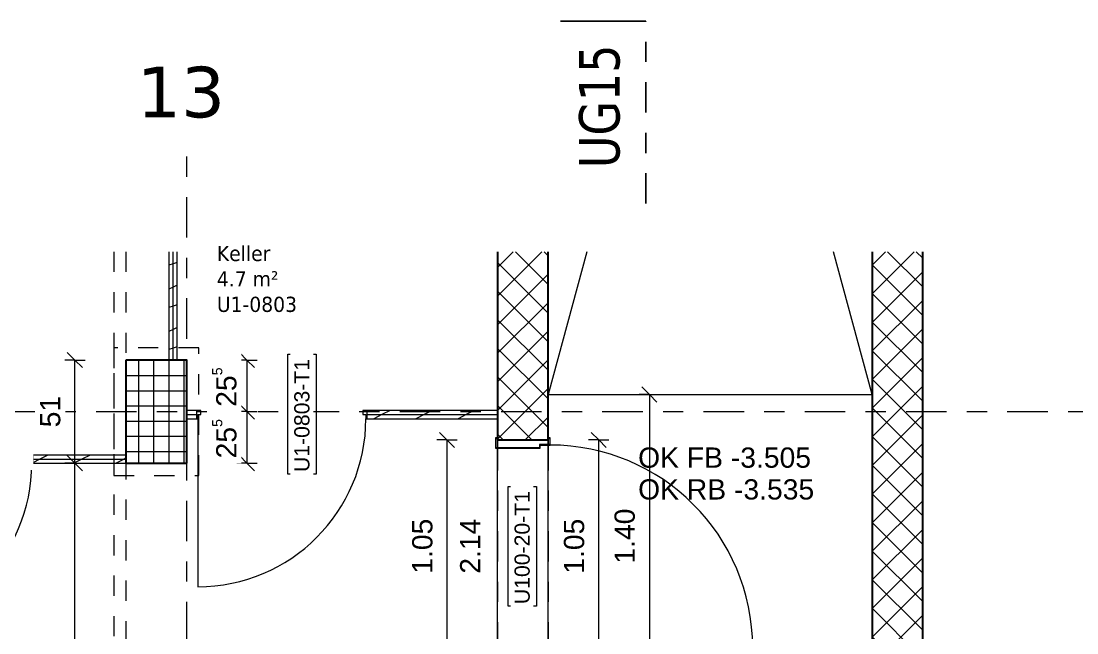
# Model space of a CAD drawing. Header units: metres. Extents: x -35.6 to 33, y -21.5 to 5.9.
# Drawn here: x 13.97 to 19.18, y 2.78 to 5.8 of the extents above; entities that cross this region are included whole.
import ezdxf

# ---------------------------------------------------------------- set-up
doc = ezdxf.new("R2010")
doc.units = ezdxf.units.M
for name, pattern in [('_Rasterlinie_', [0.375, 0.2, -0.05, 0.075, -0.05]), ('_Schnittlinie_', [0.3, 0.15, -0.05, 0.05, -0.05]), ('Grundrissdarstellung Sturz', [0.25, 0.15, -0.05, 0, -0.05]), ('Strichpunkt - Fein', [0.2, 0.1, -0.05, 0, -0.05]), ('Strichpunkt - Weit', [0.5, 0.2, -0.15, 0, -0.15])]:
    doc.linetypes.add(name, pattern=pattern)
for name, color, linetype, lineweight in [('A-____-____-DIMS', 7, 'Continuous', 5), ('A-____-____-DIMS-50', 7, 'Continuous', 5), ('A-AREA-____-IDEN', 7, 'Continuous', 5), ('A-DETL-GENF-OTLN', 7, 'Continuous', 9), ('A-DOOR-____-IDEN', 7, 'Continuous', 5), ('A-DOOR-____-OTLN', 7, 'Continuous', 9), ('A-DOOR-FRAM-MCUT', 7, 'Continuous', 9), ('A-DOOR-OPNG-OTLN', 7, 'Continuous', 9), ('A-FLOR-____-OTLN', 7, 'Continuous', 9), ('A-FLOR-____-OVHD', 7, 'Strichpunkt - Fein', 9), ('A-WALL-____-MCUT', 7, 'Continuous', 35), ('A-WALL-____-PATT', 7, 'Continuous', 35), ('A-WALL-FNSH-MCUT', 7, 'Continuous', 35), ('G-____-____-DIMS', 7, 'Continuous', 5), ('S-COLS-____-MCUT', 7, 'Continuous', 35), ('S-COLS-____-OTLN', 7, 'Continuous', 9), ('S-GRID-____-OTLN', 7, 'Continuous', 5)]:
    doc.layers.add(name, color=color, linetype=linetype, lineweight=lineweight)
doc.layers.add('G-____-____-SYMB', color=7, linetype='Strichpunkt - Weit', lineweight=5, true_color=0x008080)
doc.layers.add('S-GRID-____-IDEN', color=7, linetype='Continuous', lineweight=9, true_color=0x5555aa)
doc.styles.add('Arial', font='arial.ttf', dxfattribs={"height": 0.1})
doc.styles.add('Arial_1', font='arial.ttf', dxfattribs={"height": 0.075})
doc.styles.add('Verdana', font='verdana.ttf', dxfattribs={"width": 0.8, "height": 0.2})
doc.styles.add('Verdana_2', font='verdana.ttf', dxfattribs={"width": 0.9, "height": 0.075})
doc.styles.add('Verdana_B', font='verdana.ttf', dxfattribs={"height": 0.25})
doc.dimstyles.new('Arial_2_00mm_fein_1', dxfattribs={"dimscale": 0.3048, "dimtxt": 0.102026, "dimasz": 0.246063, "dimexe": 0.164042, "dimexo": 0.0625, "dimgap": 0.123031, "dimtad": 1, "dimrnd": 0.005, "dimzin": 0, "dimdsep": 46, "dimtxsty": 'Arial', "dimblk1": 'OBLIQUE', "dimblk2": 'OBLIQUE', "dimsah": 1, "dimcen": 0.09, "dimazin": 0, "dimtfac": 1, "dimtdec": 4, "dimtix": 1, "dimtmove": 0, "dimatfit": 3, "dimfxl": 0.164042, "dimfxlon": 1, "dimtvp": 1, "dimtfill": 1, "dimtolj": 1, "dimtzin": 0, "dimarcsym": 2})
doc.dimstyles.new('SUB_Rohbau_fein', dxfattribs={"dimscale": 0.3048, "dimtxt": 0.102026, "dimasz": 0.246063, "dimexe": 0.164042, "dimexo": 0.0625, "dimgap": 0.123031, "dimtad": 1, "dimdec": 1, "dimlfac": 100, "dimrnd": 0.5, "dimdsep": 46, "dimtxsty": 'Arial', "dimblk1": 'OBLIQUE', "dimblk2": 'OBLIQUE', "dimsah": 1, "dimcen": 0.09, "dimazin": 0, "dimtfac": 1, "dimtdec": 4, "dimtix": 1, "dimtmove": 0, "dimatfit": 3, "dimfxl": 0.164042, "dimfxlon": 1, "dimtvp": 1, "dimtfill": 1, "dimtolj": 1, "dimtzin": 0, "dimarcsym": 2})
doc.dimstyles.new('SUB_Rohbau_fein_1', dxfattribs={"dimscale": 0.3048, "dimtxt": 0.102026, "dimasz": 0.246063, "dimexe": 0.164042, "dimexo": 0.0625, "dimgap": 0.123031, "dimtad": 1, "dimrnd": 0.005, "dimzin": 0, "dimdsep": 46, "dimtxsty": 'Arial', "dimblk1": 'OBLIQUE', "dimblk2": 'OBLIQUE', "dimsah": 1, "dimcen": 0.09, "dimazin": 0, "dimtfac": 1, "dimtdec": 4, "dimtix": 1, "dimtmove": 0, "dimatfit": 3, "dimfxl": 0.164042, "dimfxlon": 1, "dimtvp": 1, "dimtfill": 1, "dimtolj": 1, "dimtzin": 0, "dimarcsym": 2})
pattern_1 = [(45, (0, 0), (-0.0707107, 0.0707107), []), (135, (0, 0), (-0.0707107, -0.0707107), [])]
pattern_2 = [(216.87, (0.0833, 0.20825), (0.62474926, 0.41650112), [0.10412, -0.93712]), (206.565, (0.20825, 0.14578), (-0.20825414, -0.2082493), [0.23283, -0.23283]), (198.435, (0.20825, 0.04165), (-0.41650024, -0.20824584), [0.13171, -0.52684])]

# ---------------------------------------------------------------- blocks, each defined once
blk = doc.blocks.new('TU DF 1 - Stahlzarge - stumpf einschlagend - ML - 1050 x 2140 - EI30-31610276--01_UG_OK_FFB_AF_ru')
at = {"layer": 'A-DOOR-____-OTLN', "linetype": 'Grundrissdarstellung Sturz'}
for p, q in [((-0.525, 0.125), (0.525, 0.125)), ((-0.525, -0.125), (0.525, -0.125))]:
    blk.add_line(p, q, dxfattribs=at)
at = {"layer": 'A-DOOR-FRAM-MCUT'}
for p, q in [((-0.5, 0.135), (-0.535, 0.135)), ((-0.535, 0.135), (-0.535, 0.125)), ((-0.533, 0.125), (-0.533, 0.133)), ((-0.533, 0.133), (-0.502, 0.133)), ((-0.502, 0.133), (-0.502, 0.083)), ((-0.5, 0.085), (-0.5, 0.135)), ((0.535, 0.135), (0.5, 0.135)), ((0.5, 0.135), (0.5, 0.085)), ((0.502, 0.083), (0.502, 0.133)), ((0.502, 0.133), (0.533, 0.133)), ((0.533, 0.133), (0.533, 0.125)), ((0.535, 0.125), (0.535, 0.135)), ((-0.502, 0.083), (-0.487, 0.083)), ((-0.485, 0.085), (-0.5, 0.085)), ((-0.487, 0.083), (-0.487, -0.133)), ((-0.485, -0.135), (-0.485, 0.085)), ((0.5, 0.085), (0.485, 0.085)), ((0.485, 0.085), (0.485, -0.135)), ((0.487, -0.133), (0.487, 0.083)), ((0.487, 0.083), (0.502, 0.083)), ((-0.535, -0.125), (-0.535, -0.135)), ((-0.535, -0.135), (-0.485, -0.135)), ((-0.533, -0.133), (-0.533, -0.125)), ((-0.487, -0.133), (-0.533, -0.133)), ((0.485, -0.135), (0.535, -0.135)), ((0.533, -0.133), (0.487, -0.133)), ((0.533, -0.125), (0.533, -0.133)), ((0.535, -0.135), (0.535, -0.125))]:
    blk.add_line(p, q, dxfattribs=at)
at = {"layer": 'A-DOOR-OPNG-OTLN'}
blk.add_line((0.5, 0.135), (0.5, 1.135), dxfattribs=at)
blk.add_arc((0.5, 0.135), 1, 90, 180, dxfattribs=at)
blk = doc.blocks.new('TU DF 1 - Rahmenstock - stumpf einschlagend - 800x1900 Kellerabteil-V17--01_UG_OK_FFB_AF_ru')
at = {"layer": 'A-DOOR-FRAM-MCUT', "color": 253, "true_color": 0x999999}
for p, q in [((-0.415, 0.02), (-0.42, 0.02)), ((-0.415, 0), (-0.415, 0.02)), ((-0.4, 0), (-0.415, 0)), ((-0.4, -0.02), (-0.4, 0)), ((0.415, 0), (0.4, 0)), ((0.4, 0), (0.4, -0.02)), ((0.42, 0.02), (0.415, 0.02)), ((0.415, 0.02), (0.415, 0)), ((-0.42, -0.02), (-0.4, -0.02)), ((0.4, -0.02), (0.42, -0.02))]:
    blk.add_line(p, q, dxfattribs=at)
at = {"layer": 'A-DOOR-OPNG-OTLN', "color": 253, "true_color": 0x999999}
blk.add_line((0.415, 0.02), (0.415, 0.85), dxfattribs=at)
blk.add_arc((0.415, 0.02), 0.83, 90, 180, dxfattribs=at)
blk = doc.blocks.new('TU DF 1 - Rahmenstock - stumpf einschlagend - 800x1900 Kellerabteil-V22--01_UG_OK_FFB_AF_ru')
at = {"layer": 'A-DOOR-FRAM-MCUT', "color": 253, "true_color": 0x999999}
for p, q in [((-0.415, 0.02), (-0.42, 0.02)), ((-0.415, 0), (-0.415, 0.02)), ((-0.4, 0), (-0.415, 0)), ((-0.4, -0.02), (-0.4, 0)), ((0.415, 0), (0.4, 0)), ((0.4, 0), (0.4, -0.02)), ((0.42, 0.02), (0.415, 0.02)), ((0.415, 0.02), (0.415, 0)), ((-0.42, -0.02), (-0.4, -0.02)), ((0.4, -0.02), (0.42, -0.02))]:
    blk.add_line(p, q, dxfattribs=at)
at = {"layer": 'A-DOOR-OPNG-OTLN', "color": 253, "true_color": 0x999999}
blk.add_line((0.415, 0.02), (0.415, 0.85), dxfattribs=at)
blk.add_arc((0.415, 0.02), 0.83, 90, 180, dxfattribs=at)
blk = doc.blocks.new('Rampenpfeil - Regulär-33623174--01_UG_OK_FFB_AF_ru')
at = {"layer": 'A-DETL-GENF-OTLN'}
for p, q in [((0.7051, 1.4094), (0, 1.6)), ((0, 0), (0.7051, 0.1906))]:
    blk.add_line(p, q, dxfattribs=at)
blk = doc.blocks.new('Schnitt - Name _Anfang-23756349--01_UG_OK_FFB_AF_ru')
at = {"layer": 'G-____-____-SYMB', "color": 1, "linetype": 'Continuous', "lineweight": 30, "true_color": 0xff0000}
blk.add_line((0, 0.00843), (0, 0), dxfattribs=at)
blk = doc.blocks.new('DIMBLOCK30--01_UG_OK_FFB_AF_ru')
at = {"layer": 'A-____-____-DIMS-50'}
for p, q in [((16.822, 3.7314), (16.7845, 3.7689)), ((16.822, 3.7314), (16.772, 3.7314)), ((16.822, 2.6814), (16.822, 3.7314)), ((16.822, 3.7314), (16.8595, 3.6939)), ((16.822, 3.7314), (16.872, 3.7314)), ((16.822, 2.6814), (16.7845, 2.7189)), ((16.822, 2.6814), (16.772, 2.6814)), ((16.822, 2.6814), (16.8595, 2.6439)), ((16.822, 2.6814), (16.872, 2.6814))]:
    blk.add_line(p, q, dxfattribs=at)
at = {"layer": 'A-____-____-DIMS-50', "color": 0, "insert": (16.65, 3.0707), "char_height": 0.1, "width": 0.325653, "attachment_point": 1, "rotation": 90, "line_spacing_factor": 0.941778, "style": 'Arial', "bg_fill": 3, "box_fill_scale": 1.25, "bg_fill_color": 256, "bg_fill_true_color": 13158600, "bg_fill_transparency": 0}
blk.add_mtext('1.05', dxfattribs=at)
blk = doc.blocks.new('_Oblique')
at = {"color": 0, "linetype": 'ByBlock', "lineweight": -2}
blk.add_line((-0.5, -0.5), (0.5, 0.5), dxfattribs=at)
blk = doc.blocks.new('DIMBLOCK31--01_UG_OK_FFB_AF_ru')
at = {"layer": 'A-____-____-DIMS-50'}
for p, q in [((17.072, 3.9564), (17.0345, 3.9939)), ((17.072, 3.9564), (17.022, 3.9564)), ((17.072, 3.9564), (17.072, 2.5561)), ((17.072, 3.9564), (17.1095, 3.9189)), ((17.072, 3.9564), (17.122, 3.9564)), ((17.072, 2.5561), (17.022, 2.5561)), ((17.072, 2.5561), (17.0345, 2.5936)), ((17.072, 2.5561), (17.1095, 2.5186)), ((17.072, 2.5561), (17.122, 2.5561))]:
    blk.add_line(p, q, dxfattribs=at)
at = {"layer": 'A-____-____-DIMS-50', "color": 0, "insert": (16.9, 3.1206), "char_height": 0.1, "width": 0.325653, "attachment_point": 1, "rotation": 90, "line_spacing_factor": 0.941778, "style": 'Arial', "bg_fill": 3, "box_fill_scale": 1.25, "bg_fill_color": 256, "bg_fill_true_color": 13158600, "bg_fill_transparency": 0}
blk.add_mtext('1.40', dxfattribs=at)
blk = doc.blocks.new('DIMBLOCK60--01_UG_OK_FFB_AF_ru')
at = {"layer": 'A-____-____-DIMS-50'}
for p, q in [((16.0726, 3.7314), (16.0351, 3.7689)), ((16.0726, 3.7314), (16.0226, 3.7314)), ((16.0726, 3.7314), (16.0726, 2.6814)), ((16.0726, 3.7314), (16.1101, 3.6939)), ((16.0726, 3.7314), (16.1226, 3.7314)), ((16.0726, 2.6814), (16.0351, 2.7189)), ((16.0726, 2.6814), (16.0226, 2.6814)), ((16.0726, 2.6814), (16.1101, 2.6439)), ((16.0726, 2.6814), (16.1226, 2.6814))]:
    blk.add_line(p, q, dxfattribs=at)
at = {"layer": 'A-____-____-DIMS-50', "color": 0, "char_height": 0.1, "width": 0.325653, "attachment_point": 1, "rotation": 90, "line_spacing_factor": 0.941778, "style": 'Arial', "bg_fill": 3, "box_fill_scale": 1.25, "bg_fill_color": 256, "bg_fill_true_color": 13158600, "bg_fill_transparency": 0}
for s, insert in [('1.05', (15.9005, 3.0707)), ('2.14', (16.1372, 3.0707))]:
    blk.add_mtext(s, dxfattribs=dict(at, insert=insert))
blk = doc.blocks.new('DIMBLOCK66--01_UG_OK_FFB_AF_ru')
at = {"layer": 'A-____-____-DIMS-50'}
for p, q in [((14.235, 3.6166), (14.1975, 3.6541)), ((14.235, 3.6166), (14.185, 3.6166)), ((14.235, 1.0466), (14.235, 3.6166)), ((14.235, 3.6166), (14.2725, 3.5791)), ((14.235, 3.6166), (14.285, 3.6166)), ((14.235, 1.0466), (14.185, 1.0466)), ((14.235, 1.0466), (14.1975, 1.0841)), ((14.235, 1.0466), (14.2725, 1.0091)), ((14.235, 1.0466), (14.285, 1.0466))]:
    blk.add_line(p, q, dxfattribs=at)
at = {"layer": 'A-____-____-DIMS-50', "color": 0, "insert": (14.0629, 2.1959), "char_height": 0.1, "width": 0.325653, "attachment_point": 1, "rotation": 90, "line_spacing_factor": 0.941778, "style": 'Arial', "bg_fill": 3, "box_fill_scale": 1.25, "bg_fill_color": 256, "bg_fill_true_color": 13158600, "bg_fill_transparency": 0}
blk.add_mtext('2.57', dxfattribs=at)
blk = doc.blocks.new('DIMBLOCK67--01_UG_OK_FFB_AF_ru')
at = {"layer": 'A-____-____-DIMS-50'}
for p, q in [((14.235, 4.1266), (14.185, 4.1266)), ((14.235, 4.1266), (14.1975, 4.1641)), ((14.235, 3.6166), (14.235, 4.1266)), ((14.235, 4.1266), (14.2725, 4.0891)), ((14.235, 4.1266), (14.285, 4.1266)), ((14.235, 3.6166), (14.1975, 3.6541)), ((14.235, 3.6166), (14.185, 3.6166)), ((14.235, 3.6166), (14.2725, 3.5791)), ((14.235, 3.6166), (14.285, 3.6166))]:
    blk.add_line(p, q, dxfattribs=at)
at = {"layer": 'A-____-____-DIMS-50', "color": 0, "insert": (14.0629, 3.794), "char_height": 0.1, "width": 0.186088, "attachment_point": 1, "rotation": 90, "line_spacing_factor": 0.941778, "style": 'Arial', "bg_fill": 3, "box_fill_scale": 1.25, "bg_fill_color": 256, "bg_fill_true_color": 13158600, "bg_fill_transparency": 0}
blk.add_mtext('51', dxfattribs=at)
blk = doc.blocks.new('DIMBLOCK408--01_UG_OK_FFB_AF_ru')
at = {"layer": 'A-____-____-DIMS-50'}
for p, q in [((15.0847, 4.1266), (15.0347, 4.1266)), ((15.0847, 4.1266), (15.0472, 4.1641)), ((15.0847, 4.1266), (15.0847, 3.8716)), ((15.0847, 4.1266), (15.1222, 4.0891)), ((15.0847, 4.1266), (15.1347, 4.1266)), ((15.0847, 3.8716), (15.0347, 3.8716)), ((15.0847, 3.8716), (15.0472, 3.9091)), ((15.0847, 3.8716), (15.1222, 3.8341)), ((15.0847, 3.8716), (15.1347, 3.8716))]:
    blk.add_line(p, q, dxfattribs=at)
at = {"layer": 'A-____-____-DIMS-50', "color": 0, "insert": (14.9127, 3.8955), "char_height": 0.1, "width": 0.248525, "attachment_point": 1, "rotation": 90, "line_spacing_factor": 0.941778, "style": 'Arial', "bg_fill": 3, "box_fill_scale": 1.25, "bg_fill_color": 256, "bg_fill_true_color": 13158600, "bg_fill_transparency": 0}
blk.add_mtext('25\\A2\\H0.5x;\\S5^  ;\\H2x;', dxfattribs=at)
blk = doc.blocks.new('DIMBLOCK409--01_UG_OK_FFB_AF_ru')
at = {"layer": 'A-____-____-DIMS-50'}
for p, q in [((15.0847, 3.8716), (15.0347, 3.8716)), ((15.0847, 3.8716), (15.0472, 3.9091)), ((15.0847, 3.8716), (15.0847, 3.6166)), ((15.0847, 3.8716), (15.1222, 3.8341)), ((15.0847, 3.8716), (15.1347, 3.8716)), ((15.0847, 3.6166), (15.0472, 3.6541)), ((15.0847, 3.6166), (15.0347, 3.6166)), ((15.0847, 3.6166), (15.1222, 3.5791)), ((15.0847, 3.6166), (15.1347, 3.6166))]:
    blk.add_line(p, q, dxfattribs=at)
at = {"layer": 'A-____-____-DIMS-50', "color": 0, "insert": (14.9127, 3.6405), "char_height": 0.1, "width": 0.248525, "attachment_point": 1, "rotation": 90, "line_spacing_factor": 0.941778, "style": 'Arial', "bg_fill": 3, "box_fill_scale": 1.25, "bg_fill_color": 256, "bg_fill_true_color": 13158600, "bg_fill_transparency": 0}
blk.add_mtext('25\\A2\\H0.5x;\\S5^  ;\\H2x;', dxfattribs=at)

msp = doc.modelspace()

# ---------------------------------------------------------------- hatches: boundary and pattern name
at = {"layer": 'A-WALL-____-PATT', "lineweight": 9, "true_color": 0xc3b7ad}
h = msp.add_hatch(dxfattribs=at)
h.set_pattern_fill('FP_5', color=9, style=0, pattern_type=2)
h.set_pattern_definition(pattern_2)
h.paths.add_polyline_path([(14.7195, 4.1266), (14.7195, 4.6615), (14.6995, 4.6615), (14.6995, 4.1266)])
h = msp.add_hatch(dxfattribs=at)
h.set_pattern_fill('FP_5', color=9, style=0, pattern_type=2)
h.set_pattern_definition(pattern_2)
h.paths.add_polyline_path([(14.7395, 4.1266), (14.7395, 4.6615), (14.7195, 4.6615), (14.7195, 4.1266)])
at = {"layer": 'A-WALL-____-PATT', "lineweight": 9}
h = msp.add_hatch(dxfattribs=at)
h.set_pattern_fill('FP_1', color=256, style=0, pattern_type=2)
h.set_pattern_definition(pattern_1)
h.paths.add_polyline_path([(16.322, -2.3534), (16.572, -2.3534), (16.572, 2.6814), (16.322, 2.6814), (16.322, -2.3534)])
h.paths.add_polyline_path([(16.5046, 3.7314), (16.572, 3.7314), (16.572, 4.6615), (16.322, 4.6615), (16.322, 3.7314)])
h = msp.add_hatch(dxfattribs=at)
h.set_pattern_fill('FP_1', color=256, style=0, pattern_type=2)
h.set_pattern_definition(pattern_1)
h.paths.add_polyline_path([(18.172, 1.4666), (18.422, 1.4666), (18.422, 4.6615), (18.172, 4.6615), (18.172, 2.5561)])
at = {"layer": 'A-WALL-____-PATT', "lineweight": 9, "true_color": 0xc3b7ad}
h = msp.add_hatch(dxfattribs=at)
h.set_pattern_fill('FP_5', color=9, style=0, pattern_type=2)
h.set_pattern_definition(pattern_2)
h.paths.add_polyline_path([(14.787, 3.8566), (14.837, 3.8566), (14.837, 3.8766), (14.787, 3.8766)])
h.paths.add_polyline_path([(15.677, 3.8566), (16.322, 3.8566), (16.322, 3.8766), (15.677, 3.8766)])
h = msp.add_hatch(dxfattribs=at)
h.set_pattern_fill('FP_5', color=9, style=0, pattern_type=2)
h.set_pattern_definition(pattern_2)
h.paths.add_polyline_path([(16.322, 3.8366), (16.322, 3.8566), (15.677, 3.8566), (15.677, 3.8366), (16.203, 3.8366)])
h.paths.add_polyline_path([(14.787, 3.8366), (14.837, 3.8366), (14.837, 3.8566), (14.787, 3.8566)])
h = msp.add_hatch(dxfattribs=at)
h.set_pattern_fill('FP_5', color=9, style=0, pattern_type=2)
h.set_pattern_definition(pattern_2)
h.paths.add_polyline_path([(8.3795, 3.6366), (8.3795, 3.6566), (7.617, 3.6566), (7.617, 3.6366), (8.3295, 3.6366)])
h.paths.add_polyline_path([(4.392, 3.6366), (5.1745, 3.6366), (5.1745, 3.6566), (4.392, 3.6566)])
h.paths.add_polyline_path([(13.117, 3.6366), (13.187, 3.6366), (13.187, 3.6566), (12.4245, 3.6566), (12.4245, 3.6366), (13.097, 3.6366)])
h.paths.add_polyline_path([(6.0145, 3.6366), (6.777, 3.6366), (6.777, 3.6566), (6.0145, 3.6566)])
h.paths.add_polyline_path([(11.4945, 3.6366), (11.5845, 3.6366), (11.5845, 3.6566), (10.822, 3.6566), (10.822, 3.6366), (11.2042, 3.6366)])
h.paths.add_polyline_path([(9.2195, 3.6366), (9.982, 3.6366), (9.982, 3.6566), (9.2195, 3.6566)])
h.paths.add_polyline_path([(3.502, 3.6366), (3.552, 3.6366), (3.552, 3.6566), (3.502, 3.6566)])
h.paths.add_polyline_path([(14.027, 3.6366), (14.487, 3.6366), (14.487, 3.6566), (14.027, 3.6566)])
h = msp.add_hatch(dxfattribs=at)
h.set_pattern_fill('FP_5', color=9, style=0, pattern_type=2)
h.set_pattern_definition(pattern_2)
h.paths.add_polyline_path([(3.552, 3.6166), (3.552, 3.6366), (3.502, 3.6366), (3.502, 3.6166)])
h.paths.add_polyline_path([(14.1233, 3.6166), (14.487, 3.6166), (14.487, 3.6366), (14.027, 3.6366), (14.027, 3.6166)])
h.paths.add_polyline_path([(5.1745, 3.6166), (5.1745, 3.6366), (4.392, 3.6366), (4.392, 3.6166), (5.1245, 3.6166)])
h.paths.add_polyline_path([(13.117, 3.6166), (13.187, 3.6166), (13.187, 3.6366), (12.4245, 3.6366), (12.4245, 3.6166), (13.097, 3.6166)])
h.paths.add_polyline_path([(6.0145, 3.6166), (6.777, 3.6166), (6.777, 3.6366), (6.0145, 3.6366)])
h.paths.add_polyline_path([(7.617, 3.6166), (8.3795, 3.6166), (8.3795, 3.6366), (7.617, 3.6366)])
h.paths.add_polyline_path([(11.5145, 3.6166), (11.5845, 3.6166), (11.5845, 3.6366), (10.822, 3.6366), (10.822, 3.6166), (11.4945, 3.6166)])
h.paths.add_polyline_path([(9.2195, 3.6166), (9.982, 3.6166), (9.982, 3.6366), (9.2195, 3.6366)])
at = {"layer": 'S-COLS-____-OTLN'}
h = msp.add_hatch(dxfattribs=at)
h.set_pattern_fill('FP_2', color=256, style=0, pattern_type=2)
h.set_pattern_definition([(0, (0, 0), (0, 0.075), []), (90, (0, 0), (-0.075, 5e-18), [])])
h.paths.add_polyline_path([(14.787, 3.6166), (14.787, 4.1266), (14.487, 4.1266), (14.487, 3.6166), (14.7847, 3.6166)])

# ---------------------------------------------------------------- linework, layer by layer
at = {"layer": 'A-DOOR-____-IDEN', "flags": 128}
for points in [[(15.2874, 3.5629), (15.2874, 4.1549), (15.4264, 4.1549), (15.4264, 3.5629)], [(16.3752, 2.9104), (16.3752, 3.5024), (16.5142, 3.5024), (16.5142, 2.9104)]]:
    msp.add_lwpolyline(points, close=True, dxfattribs=at)
at = {"layer": 'A-FLOR-____-OTLN'}
for p, q in [((16.572, 3.9564), (18.172, 3.9564)), ((16.322, 3.6934), (16.322, 3.7314)), ((16.572, 3.7084), (16.572, 3.7314)), ((16.572, 2.7064), (16.572, 3.7064)), ((16.322, 2.7213), (16.322, 3.6915))]:
    msp.add_line(p, q, dxfattribs=at)
at = {"layer": 'A-FLOR-____-OVHD'}
for p, q in [((14.427, 4.6615), (14.427, -2.0534)), ((14.487, 4.6615), (14.487, 4.1066)), ((14.847, 4.1866), (14.427, 4.1866)), ((14.427, 4.1866), (14.427, 3.5566)), ((14.847, 3.5566), (14.847, 4.1866)), ((14.487, 3.6366), (14.487, 1.0266)), ((14.427, 3.5566), (14.847, 3.5566))]:
    msp.add_line(p, q, dxfattribs=at)
at = {"layer": 'A-WALL-____-MCUT', "color": 253, "lineweight": 9, "true_color": 0x999999}
for p, q in [((14.7195, 4.1266), (14.7195, 4.6615)), ((14.787, 3.8566), (14.837, 3.8566)), ((15.677, 3.8566), (16.322, 3.8566)), ((14.027, 3.6366), (14.487, 3.6366))]:
    msp.add_line(p, q, dxfattribs=at)
at = {"layer": 'A-WALL-____-MCUT'}
for p, q in [((16.322, 4.6615), (16.322, 3.7314)), ((16.572, 3.7314), (16.572, 4.6615)), ((18.172, 4.6615), (18.172, -0.4034)), ((18.422, 1.4666), (18.422, 4.6615)), ((16.322, 3.7314), (16.572, 3.7314))]:
    msp.add_line(p, q, dxfattribs=at)
at = {"layer": 'A-WALL-FNSH-MCUT', "color": 253, "lineweight": 9, "true_color": 0x999999}
for p, q in [((14.6995, 4.6615), (14.6995, 4.1266)), ((14.7395, 4.1266), (14.7395, 4.6615)), ((14.6995, 4.1266), (14.7395, 4.1266)), ((14.837, 3.8766), (14.787, 3.8766)), ((14.787, 3.8766), (14.787, 3.8366)), ((14.837, 3.8366), (14.837, 3.8766)), ((16.322, 3.8766), (15.677, 3.8766)), ((15.677, 3.8766), (15.677, 3.8366)), ((14.787, 3.8366), (14.837, 3.8366)), ((15.677, 3.8366), (16.322, 3.8366)), ((14.487, 3.6566), (14.027, 3.6566)), ((14.027, 3.6566), (14.027, 3.6166)), ((14.487, 3.6166), (14.487, 3.6566)), ((14.027, 3.6166), (14.487, 3.6166))]:
    msp.add_line(p, q, dxfattribs=at)
at = {"layer": 'G-____-____-SYMB', "color": 1, "linetype": '_Schnittlinie_', "lineweight": 30, "true_color": 0xff0000}
msp.add_line((17.0552, 4.8993), (17.0552, 5.801), dxfattribs=at)
at = {"layer": 'S-COLS-____-MCUT'}
for p, q in [((14.787, 4.1266), (14.487, 4.1266)), ((14.487, 4.1266), (14.487, 3.6166)), ((14.787, 3.6166), (14.787, 4.1266)), ((14.487, 3.6166), (14.787, 3.6166))]:
    msp.add_line(p, q, dxfattribs=at)
at = {"layer": 'S-GRID-____-OTLN', "color": 8, "linetype": '_Rasterlinie_', "true_color": 0x808080}
for p, q in [((14.787, -6.2685), (14.787, 5.1611)), ((-34.6604, 3.8716), (27.9515, 3.8716))]:
    msp.add_line(p, q, dxfattribs=at)

# ---------------------------------------------------------------- block references
at = {"layer": 'A-DETL-GENF-OTLN', "rotation": 90}
msp.add_blockref('Rampenpfeil - Regulär-33623174--01_UG_OK_FFB_AF_ru', (18.172, 3.9564), dxfattribs=at)
at = {"layer": 'A-DOOR-____-OTLN', "color": 253, "true_color": 0x999999, "rotation": 180}
for name, p in [('TU DF 1 - Rahmenstock - stumpf einschlagend - 800x1900 Kellerabteil-V22--01_UG_OK_FFB_AF_ru', (15.257, 3.8566)), ('TU DF 1 - Rahmenstock - stumpf einschlagend - 800x1900 Kellerabteil-V17--01_UG_OK_FFB_AF_ru', (13.607, 3.6366))]:
    msp.add_blockref(name, p, dxfattribs=at)
at = {"layer": 'A-DOOR-____-OTLN', "rotation": 270}
msp.add_blockref('TU DF 1 - Stahlzarge - stumpf einschlagend - ML - 1050 x 2140 - EI30-31610276--01_UG_OK_FFB_AF_ru', (16.447, 3.2064), dxfattribs=at)
at = {"layer": 'G-____-____-SYMB', "color": 1, "linetype": 'Continuous', "lineweight": 30, "true_color": 0xff0000, "extrusion": (0, 0, -1), "xscale": 49.99999999999998, "yscale": 49.99999999999998, "zscale": 49.99999999999998, "rotation": 270.0000000000002}
msp.add_blockref('Schnitt - Name _Anfang-23756349--01_UG_OK_FFB_AF_ru', (-17.0552, 5.801), dxfattribs=at)

# ---------------------------------------------------------------- texts
at = {"layer": 'A-AREA-____-IDEN', "color": 8, "true_color": 0x808080, "char_height": 0.075, "attachment_point": 1, "style": 'Verdana_2'}
for s, insert, width in [('Keller', (14.9362, 4.6905), 0.331899), ('4.7 m²', (14.9362, 4.5648), 0.400443), ('U1-0803', (14.9362, 4.4392), 0.497848)]:
    msp.add_mtext(s, dxfattribs=dict(at, insert=insert, width=width))
at = {"layer": 'G-____-____-DIMS', "insert": (17.0165, 3.6944), "char_height": 0.1, "width": 1.039397, "attachment_point": 1, "line_spacing_factor": 0.941778, "style": 'Arial'}
msp.add_mtext('OK FB -3.505\\POK RB -3.535', dxfattribs=at)
at = {"layer": 'G-____-____-SYMB', "color": 1, "linetype": 'Continuous', "true_color": 0xff0000, "insert": (16.7248, 5.0748), "char_height": 0.2, "width": 0.740759, "attachment_point": 1, "rotation": 90, "style": 'Verdana'}
msp.add_mtext('UG15', dxfattribs=at)
at = {"layer": 'S-GRID-____-IDEN', "color": 8, "lineweight": 5, "true_color": 0x808080, "insert": (14.5405, 5.5756), "char_height": 0.25, "width": 0.593249, "attachment_point": 1, "style": 'Verdana_B'}
msp.add_mtext('13', dxfattribs=at)

# ---------------------------------------------------------------- dimensions: what is measured, and where the dimension line sits
at = {"layer": 'A-____-____-DIMS'}
dim = msp.add_linear_dim(base=(16.0726, 2.6814), p1=(16.1226, 3.7314), p2=(16.1226, 2.6814), angle=90, text='<>\\X2.14', dimstyle='Arial_2_00mm_fein_1', override={"dimpost": '<>', "dimfxl": 1.05}, dxfattribs=at)
dim.commit()
dim.dimension.update_dxf_attribs({"geometry": 'DIMBLOCK60--01_UG_OK_FFB_AF_ru', "text_midpoint": (16.0726, 3.2064)})

# ---------------------------------------------------------------- next in the draw order: texts
at = {"layer": 'A-DOOR-____-IDEN', "char_height": 0.075, "width": 0.689451, "attachment_point": 1, "rotation": 90, "style": 'Arial_1', "bg_fill": 3, "box_fill_scale": 1.25, "bg_fill_color": 256, "bg_fill_true_color": 13158600, "bg_fill_transparency": 0}
for s, insert in [('U1-0803-T1', (15.3183, 3.5729)), ('U100-20-T1', (16.4061, 2.9204))]:
    msp.add_mtext(s, dxfattribs=dict(at, insert=insert))

# ---------------------------------------------------------------- next in the draw order: dimensions: what is measured, and where the dimension line sits
at = {"layer": 'A-____-____-DIMS'}
dim = msp.add_linear_dim(base=(15.0847, 3.8716), p1=(15.0347, 4.1266), p2=(15.1347, 3.8716), angle=90, text='\\A1;25\\Q;{\\A1;{\\H0.5x;\\S5^ ;}}', dimstyle='SUB_Rohbau_fein', override={"dimpost": '<>', "dimfxl": 0.273907}, dxfattribs=at)
dim.commit()
dim.dimension.update_dxf_attribs({"geometry": 'DIMBLOCK408--01_UG_OK_FFB_AF_ru', "text_midpoint": (14.9961, 3.9991)})
for base, p1, p2, override, picture, middle in [((16.822, 3.7314), (16.772, 2.6814), (16.772, 3.7314), {"dimpost": '<>', "dimfxl": 1.05}, 'DIMBLOCK30--01_UG_OK_FFB_AF_ru', (16.7334, 3.2064)), ((14.235, 3.6166), (14.285, 1.0466), (14.285, 3.6166), {"dimpost": '<>', "dimfxl": 2.57}, 'DIMBLOCK66--01_UG_OK_FFB_AF_ru', (14.1464, 2.3316))]:
    dim = msp.add_linear_dim(base=base, p1=p1, p2=p2, angle=90, dimstyle='SUB_Rohbau_fein_1', override=override, dxfattribs=at)
    dim.commit()
    dim.dimension.update_dxf_attribs({"geometry": picture, "text_midpoint": middle})

# ---------------------------------------------------------------- next in the draw order: dimensions: what is measured, and where the dimension line sits
for base, p1, p2, dimstyle, override, picture, middle in [((14.235, 4.1266), (14.285, 3.6166), (14.285, 4.1266), 'SUB_Rohbau_fein', {"dimpost": '<>', "dimfxl": 0.51}, 'DIMBLOCK67--01_UG_OK_FFB_AF_ru', (14.1464, 3.8716)), ((17.072, 2.5561), (17.122, 3.9564), (17.122, 2.5561), 'SUB_Rohbau_fein_1', {"dimpost": '<>', "dimfxl": 1.400288}, 'DIMBLOCK31--01_UG_OK_FFB_AF_ru', (16.9834, 3.2563))]:
    dim = msp.add_linear_dim(base=base, p1=p1, p2=p2, angle=90, dimstyle=dimstyle, override=override, dxfattribs=at)
    dim.commit()
    dim.dimension.update_dxf_attribs({"geometry": picture, "text_midpoint": middle})
dim = msp.add_linear_dim(base=(15.0847, 3.6166), p1=(15.1347, 3.8716), p2=(15.0347, 3.6166), angle=90, text='\\A1;25\\Q;{\\A1;{\\H0.5x;\\S5^ ;}}', dimstyle='SUB_Rohbau_fein', override={"dimpost": '<>', "dimfxl": 0.273907}, dxfattribs=at)
dim.commit()
dim.dimension.update_dxf_attribs({"geometry": 'DIMBLOCK409--01_UG_OK_FFB_AF_ru', "text_midpoint": (14.9961, 3.7441)})

# ---------------------------------------------------------------- next in the draw order: texts
at = {"layer": 'A-DOOR-____-IDEN', "insert": (13.3209, 3.6775), "char_height": 0.075, "width": 0.689451, "attachment_point": 1, "style": 'Arial_1', "bg_fill": 3, "box_fill_scale": 1.25, "bg_fill_color": 256, "bg_fill_true_color": 13158600, "bg_fill_transparency": 0}
msp.add_mtext('U1-1002-T1', dxfattribs=at)

doc.saveas('drawing.dxf')
